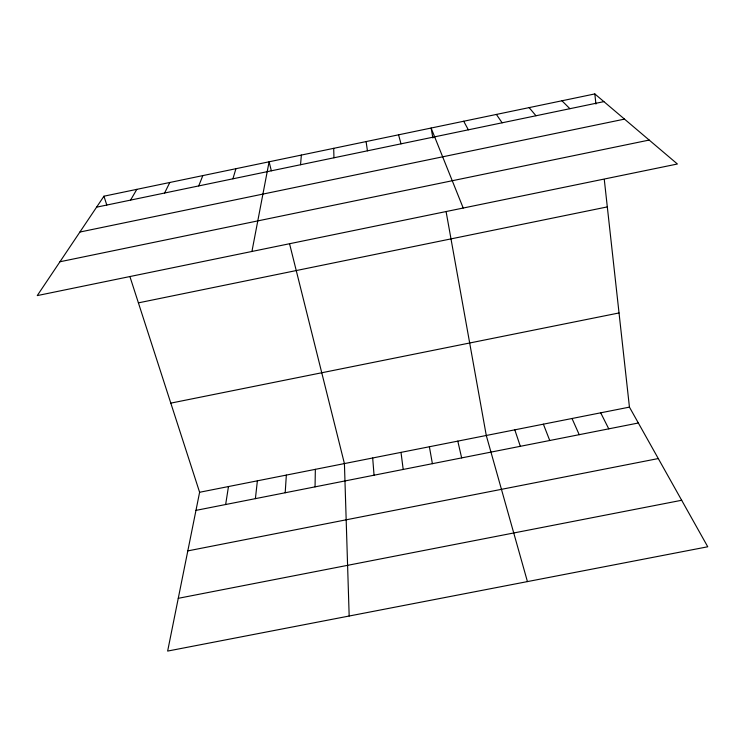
<?xml version="1.0" encoding="UTF-8"?>
<svg xmlns="http://www.w3.org/2000/svg" width="745" height="745" viewBox="0 0 745 745"><rect width="100%" height="100%" fill="white"/><g stroke="black" fill="none" stroke-linecap="round" stroke-linejoin="round"><path stroke-width="1.12" d="M315.051 486.867L315.349 469.341M285.195 492.762L286.341 475.096M300.542 164.738L301.362 155.072M255.395 498.647L257.379 480.832M225.651 504.523L228.473 486.55M251.931 251.465L269.094 161.795L271.348 170.801M130.086 277.112L199.613 492.268L167.644 651.074L707.75 546.774L629.441 407.124L604.297 179.638M232.924 178.809L235.923 168.705M198.729 185.924L202.826 175.606M164.608 193.02L169.795 182.488M130.561 200.107L136.838 189.351M103.946 196.205L37.25 295.597L677.401 164.002L594.817 93.926L103.946 196.205L106.796 205.033M96.58 207.175L603.897 101.627M79.901 232.04L624.506 119.116M59.963 261.756L649.193 140.06M138.412 302.861L607.305 206.905M170.81 403.129L619.03 312.956M199.613 492.268L629.441 407.124M195.972 510.381L638.344 423.002M187.815 550.89L658.282 458.557M178.269 598.319L681.675 500.268M561.935 100.771L569.897 108.695M529.127 107.615L535.972 115.754M496.384 114.432L502.121 122.804M463.707 121.239L468.344 129.826M600.703 412.823L608.758 428.85M572.02 418.504L579.219 434.68M463.213 208.032L431.104 128.038L432.882 137.974M543.384 424.175L549.745 440.509M514.804 429.837L520.327 446.32M527.432 581.594L486.28 435.49L446.19 212.139M398.566 134.817L401.006 143.841M289.693 244.304L344.423 463.586L349.172 616.022M457.803 441.124L461.649 457.905M429.381 446.758L432.398 463.688M366.093 141.578L367.443 150.825M401.006 452.373L403.194 469.452M594.817 93.926L595.935 104.049M372.686 457.989L374.055 475.208M333.695 148.329L333.956 157.791"/></g></svg>
